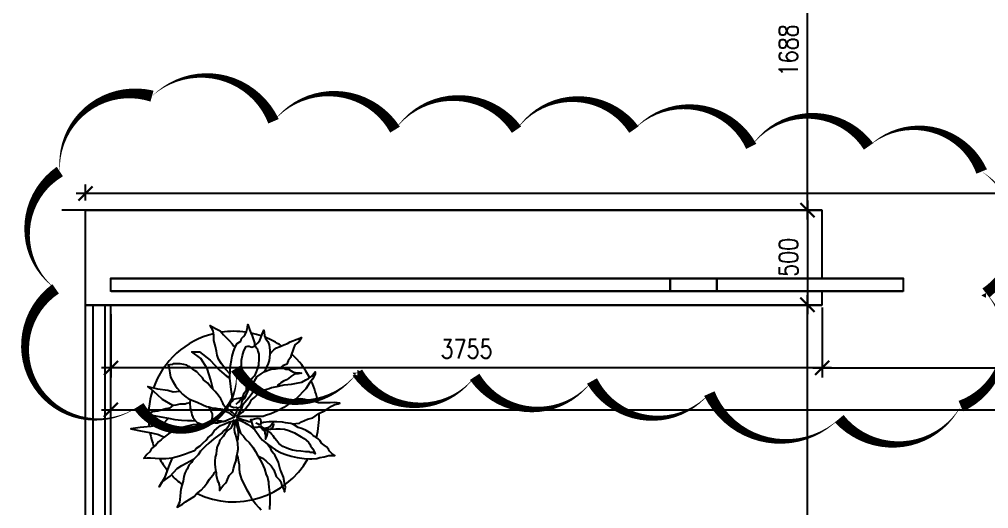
# Model space of a CAD drawing. Header units: millimetres. Extents: x 489570 to 664474, y -400689 to -233120.
# Drawn here: x 540140 to 545257, y -287849 to -285264 of the extents above; entities that cross this region are included whole.
import ezdxf

# ---------------------------------------------------------------- set-up
doc = ezdxf.new("R2010")
doc.units = ezdxf.units.MM
doc.header["$LTSCALE"] = 10
doc.header["$MEASUREMENT"] = 0
doc.linetypes.add('HIDDEN', pattern=[0.375, 0.25, -0.125])
for name, color, linetype in [('03AFP', 2, 'Continuous'), ('06APP', 1, 'HIDDEN'), ('07APP', 7, 'Continuous')]:
    doc.layers.add(name, color=color, linetype=linetype)
doc.styles.add('DIM', font='ROMANS.shx', dxfattribs={"width": 0.8})
doc.dimstyles.new('DIM 50', dxfattribs={"dimscale": 50, "dimtxt": 2, "dimasz": 1.5, "dimexe": 1, "dimexo": 1, "dimgap": 1, "dimtad": 1, "dimdec": 0, "dimzin": 0, "dimdsep": 46, "dimtxsty": 'DIM', "dimblk": 'ARCHTICK', "dimcen": 0.09, "dimdle": 1, "dimclrd": 9, "dimclre": 9, "dimclrt": 3, "dimadec": 0, "dimazin": 0, "dimtfac": 1, "dimtdec": 0, "dimtix": 1, "dimtmove": 2, "dimatfit": 3, "dimldrblk": 'DOT', "dimfxl": 2, "dimtolj": 1, "dimtzin": 0, "dimarcsym": 0})

# ---------------------------------------------------------------- blocks, each defined once
blk = doc.blocks.new('_ARCHTICK')
at = {"color": 0, "linetype": 'ByBlock', "const_width": 0.15}
blk.add_lwpolyline([(-0.5, -0.5), (0.5, 0.5)], dxfattribs=at)
blk = doc.blocks.new('*D86')
at = {"layer": '06APP', "color": 9, "lineweight": -2, "transparency": 16777216}
for p, q in [((540489.6035138051, -286221.6027485069), (540489.6035138051, -286134.3238324928)), ((554212.0024555493, -286324.602748507), (554212.0024555493, -286134.3238324928)), ((554262.0024555493, -286184.3238324928), (540439.6035138051, -286184.3238324928))]:
    blk.add_line(p, q, dxfattribs=at)
at = {"layer": 'Defpoints', "color": 0, "transparency": 16777216}
for p in [(540489.6035138051, -286184.3238324928), (540489.6035138051, -286271.6027485069), (554212.0024555493, -286374.602748507)]:
    blk.add_point(p, dxfattribs=at)
at = {"layer": '06APP', "color": 9, "lineweight": -2, "transparency": 16777216, "xscale": 75, "yscale": 75, "zscale": 75, "rotation": 180}
blk.add_blockref('_ARCHTICK', (540489.6035138051, -286184.3238324928), dxfattribs=at)
at = {"layer": '06APP', "color": 9, "lineweight": -2, "transparency": 16777216, "xscale": 75, "yscale": 75, "zscale": 75}
blk.add_blockref('_ARCHTICK', (554212.0024555493, -286184.3238324928), dxfattribs=at)
at = {"layer": '06APP', "color": 3, "transparency": 16777216, "insert": (547350.8029846773, -286084.3238324928), "char_height": 100, "attachment_point": 5, "style": 'DIM'}
blk.add_mtext('\\A1;13722', dxfattribs=at)
blk = doc.blocks.new('_DOT')
at = {"color": 0, "linetype": 'ByBlock'}
blk.add_line((-0.5, 0), (-1, 0), dxfattribs=at)
at = {"color": 0, "linetype": 'ByBlock', "const_width": 0.5}
blk.add_lwpolyline([(-0.25, 0, 1), (0.25, 0, 1)], format="xyb", close=True, dxfattribs=at)
blk = doc.blocks.new('*D94')
at = {"layer": '07APP', "color": 9, "lineweight": -2, "transparency": 16777216}
for p, q in [((544300.7141156278, -286321.6027485069), (544300.7141156278, -284533.6027485069)), ((544286.0133934128, -284583.6027485069), (544250.7141156278, -284583.6027485069)), ((544035.9549466942, -286271.6027485069), (544350.7141156278, -286271.6027485069))]:
    blk.add_line(p, q, dxfattribs=at)
at = {"layer": 'Defpoints', "color": 0, "transparency": 16777216}
for p in [(544300.7141156278, -284583.6027485069), (544336.0133934128, -284583.6027485069), (543985.9549466942, -286271.6027485069)]:
    blk.add_point(p, dxfattribs=at)
at = {"layer": '07APP', "color": 9, "lineweight": -2, "transparency": 16777216, "xscale": 75, "yscale": 75, "zscale": 75}
for p, rotation in [((544300.7141156278, -284583.6027485069), 90), ((544300.7141156278, -286271.6027485069), 270)]:
    blk.add_blockref('_ARCHTICK', p, dxfattribs=dict(at, rotation=rotation))
at = {"layer": '07APP', "color": 3, "transparency": 16777216, "insert": (544200.7141156279, -285427.6027485068), "char_height": 100, "attachment_point": 5, "rotation": 90, "style": 'DIM'}
blk.add_mtext('\\A1;1688', dxfattribs=at)
blk = doc.blocks.new('dot')
at = {"color": 2, "lineweight": -2}
for p, q in [((0, -20.65113184398797), (0, 20.65113184398797)), ((-20.65113184507936, 0), (20.65113184507936, 0))]:
    blk.add_line(p, q, dxfattribs=at)
at = {"const_width": 10}
blk.add_lwpolyline([(4.999999998835847, 0, 1), (-4.999999998835847, 0, 1)], format="xyb", close=True, dxfattribs=at)
blk = doc.blocks.new('*D95')
at = {"layer": '07APP', "color": 9, "lineweight": -2, "transparency": 16777216}
for p, q in [((544300.7141156278, -291899.6027485069), (544300.7141156278, -286721.6027485069)), ((543921.5054710384, -286771.6027485069), (544350.7141156278, -286771.6027485069)), ((544166.5054710384, -291849.6027485069), (544350.7141156278, -291849.6027485069))]:
    blk.add_line(p, q, dxfattribs=at)
at = {"layer": 'Defpoints', "color": 0, "transparency": 16777216}
for p in [(543871.5054710384, -286771.6027485069), (544300.7141156278, -286771.6027485069), (544116.5054710384, -291849.6027485069)]:
    blk.add_point(p, dxfattribs=at)
at = {"layer": '07APP', "color": 9, "lineweight": -2, "transparency": 16777216, "xscale": 75, "yscale": 75, "zscale": 75}
for p, rotation in [((544300.7141156278, -286771.6027485069), 90), ((544300.7141156278, -291849.6027485069), 270)]:
    blk.add_blockref('_ARCHTICK', p, dxfattribs=dict(at, rotation=rotation))
at = {"layer": '07APP', "color": 3, "transparency": 16777216, "insert": (544200.7141156279, -289310.6027485069), "char_height": 100, "attachment_point": 5, "rotation": 90, "style": 'DIM'}
blk.add_mtext('\\A1;5078', dxfattribs=at)
blk = doc.blocks.new('*D96')
at = {"layer": '07APP', "color": 9, "lineweight": -2, "transparency": 16777216}
for p, q in [((544300.7141156278, -286221.6027485069), (544300.7141156278, -286821.6027485069)), ((543921.5054710384, -286271.6027485069), (544350.7141156278, -286271.6027485069)), ((543921.5054710384, -286771.6027485069), (544350.7141156278, -286771.6027485069))]:
    blk.add_line(p, q, dxfattribs=at)
at = {"layer": 'Defpoints', "color": 0, "transparency": 16777216}
for p in [(543871.5054710384, -286271.6027485069), (543871.5054710384, -286771.6027485069), (544300.7141156278, -286771.6027485069)]:
    blk.add_point(p, dxfattribs=at)
at = {"layer": '07APP', "color": 9, "lineweight": -2, "transparency": 16777216, "xscale": 75, "yscale": 75, "zscale": 75}
for p, rotation in [((544300.7141156278, -286271.6027485069), 90), ((544300.7141156278, -286771.6027485069), 270)]:
    blk.add_blockref('_ARCHTICK', p, dxfattribs=dict(at, rotation=rotation))
at = {"layer": '07APP', "color": 3, "transparency": 16777216, "insert": (544200.7141156279, -286521.6027485068), "char_height": 100, "attachment_point": 5, "rotation": 90, "style": 'DIM'}
blk.add_mtext('\\A1;500', dxfattribs=at)
blk = doc.blocks.new('*D97')
at = {"layer": '07APP', "color": 9, "lineweight": -2, "transparency": 16777216}
for p, q in [((544378.5273370864, -286785.6320878859), (544378.5273370864, -287155.4116733761)), ((540623.6035138051, -286821.6027485069), (540623.6035138051, -287155.4116733761)), ((544428.5273370864, -287105.4116733761), (540573.6035138051, -287105.4116733761))]:
    blk.add_line(p, q, dxfattribs=at)
at = {"layer": 'Defpoints', "color": 0, "transparency": 16777216}
for p in [(544378.5273370864, -286735.6320878859), (540623.6035138051, -286771.6027485069), (540623.6035138051, -287105.4116733761)]:
    blk.add_point(p, dxfattribs=at)
at = {"layer": '07APP', "color": 9, "lineweight": -2, "transparency": 16777216, "xscale": 75, "yscale": 75, "zscale": 75, "rotation": 180}
blk.add_blockref('_ARCHTICK', (540623.6035138051, -287105.4116733761), dxfattribs=at)
at = {"layer": '07APP', "color": 9, "lineweight": -2, "transparency": 16777216, "xscale": 75, "yscale": 75, "zscale": 75}
blk.add_blockref('_ARCHTICK', (544378.5273370864, -287105.4116733761), dxfattribs=at)
at = {"layer": '07APP', "color": 3, "transparency": 16777216, "insert": (542501.0654254458, -287005.4116733761), "char_height": 100, "attachment_point": 5, "style": 'DIM'}
blk.add_mtext('\\A1;3755', dxfattribs=at)
blk = doc.blocks.new('*D98')
at = {"layer": '07APP', "color": 9, "lineweight": -2, "transparency": 16777216}
for p, q in [((544378.5273370864, -286835.6320878859), (544378.5273370864, -287155.4116733761)), ((546778.270088373, -286835.6320878859), (546778.270088373, -287155.4116733761)), ((544328.5273370864, -287105.4116733761), (546828.270088373, -287105.4116733761))]:
    blk.add_line(p, q, dxfattribs=at)
at = {"layer": 'Defpoints', "color": 0, "transparency": 16777216}
for p in [(544378.5273370864, -286785.6320878859), (546778.270088373, -286785.6320878859), (546778.270088373, -287105.4116733761)]:
    blk.add_point(p, dxfattribs=at)
at = {"layer": '07APP', "color": 9, "lineweight": -2, "transparency": 16777216, "xscale": 75, "yscale": 75, "zscale": 75, "rotation": 180}
blk.add_blockref('_ARCHTICK', (544378.5273370864, -287105.4116733761), dxfattribs=at)
at = {"layer": '07APP', "color": 9, "lineweight": -2, "transparency": 16777216, "xscale": 75, "yscale": 75, "zscale": 75}
blk.add_blockref('_ARCHTICK', (546778.270088373, -287105.4116733761), dxfattribs=at)
at = {"layer": '07APP', "color": 3, "transparency": 16777216, "insert": (545578.3987127297, -287005.4116733761), "char_height": 100, "attachment_point": 5, "style": 'DIM'}
blk.add_mtext('\\A1;2400', dxfattribs=at)
blk = doc.blocks.new('*D107')
at = {"layer": '07APP', "color": 9, "lineweight": -2, "transparency": 16777216}
for p, q in [((540623.6035138051, -287333.2434853059), (540623.6035138051, -287277.1677113657)), ((550324.8031653736, -287333.2434853059), (550324.8031653736, -287277.1677113657)), ((540573.6035138051, -287327.1677113657), (550374.8031653736, -287327.1677113657))]:
    blk.add_line(p, q, dxfattribs=at)
at = {"layer": 'Defpoints', "color": 0, "transparency": 16777216}
for p in [(550324.8031653736, -287327.1677113657), (540623.6035138051, -287383.2434853059), (550324.8031653736, -287383.2434853059)]:
    blk.add_point(p, dxfattribs=at)
at = {"layer": '07APP', "color": 9, "lineweight": -2, "transparency": 16777216, "xscale": 75, "yscale": 75, "zscale": 75, "rotation": 180}
blk.add_blockref('_ARCHTICK', (540623.6035138051, -287327.1677113657), dxfattribs=at)
at = {"layer": '07APP', "color": 9, "lineweight": -2, "transparency": 16777216, "xscale": 75, "yscale": 75, "zscale": 75}
blk.add_blockref('_ARCHTICK', (550324.8031653736, -287327.1677113657), dxfattribs=at)
at = {"layer": '07APP', "color": 3, "transparency": 16777216, "insert": (545474.2033395893, -287227.1677113657), "char_height": 100, "attachment_point": 5, "style": 'DIM'}
blk.add_mtext('\\A1;9701', dxfattribs=at)

msp = doc.modelspace()

# ---------------------------------------------------------------- linework, layer by layer
at = {"layer": '03AFP', "color": 1}
for points in [[(541252.4091986767, -287138.5101288714), (541229.5756934038, -287113.0454805054), (541207.7164026848, -287084.2641958155), (541191.8187390915, -287059.4527425923), (541184.8635095707, -287037.6186664262), (541180.8890937916, -287017.7695059933), (541174.9274665467, -286991.9655949034), (541166.97863475, -286960.2069367924), (541165.985032355, -286931.4256521621), (541163.0042188517, -286909.5915724196), (541148.1001575342, -286881.802745656), (541159.0298029534, -286887.7574963131), (541175.9210754982, -286896.6896168747), (541199.7675708882, -286909.5915724196), (541218.6460481039, -286930.4331942954), (541240.505338823, -286953.2597282686), (541248.4541706196, -286961.1993945994), (541263.358231937, -286979.0636393585), (541270.3134613386, -286987.995763556), (541279.2365075699, -286996.0923943081)], [(541267.3826016537, -287276.6769712724), (541263.3388439766, -287253.1390402474), (541259.3644280783, -287233.2898761787), (541256.3836144558, -287203.5161337414), (541251.4155962816, -287158.8555200257), (541253.4028009526, -287118.1647376575), (541254.3964032284, -287092.3608302035), (541259.3644280783, -287064.5720033803), (541264.3324463717, -287042.7379236975), (541270.2940734974, -287017.9264704742), (541279.2365075699, -286996.0923943081), (541289.172550594, -286976.243230299), (541309.0446302048, -286963.3412783303), (541313.0190461031, -286949.4468649187), (541322.9550891272, -286939.5222829737), (541331.9363254658, -286928.2609251299), (541338.8915549866, -286912.3815924682), (541343.8595731608, -286892.5324320354), (541346.840386664, -286875.6606450834), (541355.782820975, -286902.45701404), (541362.7380503765, -286919.3288009324), (541369.6932797781, -286936.2005878844), (541375.6549070231, -286957.0422097602), (541380.6229251972, -286972.9215388455), (541381.6165274731, -286981.8536594071), (541382.6413762919, -286991.0879550733)], [(541386.5651381365, -286986.0108442464), (541399.481994783, -286973.1088922777), (541409.4180311314, -286960.2069367924), (541415.3796582571, -286947.3049811878), (541421.3412855021, -286926.4633593716), (541430.2837195746, -286906.6141988792), (541432.2709309212, -286916.5387809434), (541434.2581355921, -286936.3879413762), (541440.2197627178, -286950.2823547282), (541452.1430104128, -286966.1616838136), (541459.0982398144, -286983.033470706), (541462.0790534369, -287012.8072132029), (541462.0790534369, -287033.6488350787), (541458.104630982, -287066.3999510565), (541454.1302150837, -287082.2792801418), (541444.1941786162, -287101.1359827676), (541439.2261537663, -287113.0454805054), (541433.3449675194, -287126.3296988764)], [(541462.0790534369, -287033.6488350787), (541482.9447353235, -287009.8298396625), (541496.8551942459, -286999.905257658), (541517.7208825699, -286991.9655949034), (541536.5993599049, -286983.033470706), (541555.4778370014, -286977.0787236848), (541570.3818984381, -286968.1465994873), (541606.1516414038, -286954.2521861353), (541629.0045345179, -286945.3200655141), (541615.094082152, -286968.1465994873), (541594.2283937088, -286984.0259285726), (541585.2859596363, -287007.8449239888), (541575.349916493, -287037.6186664262), (541571.3755007139, -287050.5206220307), (541559.452253019, -287068.3848667898), (541551.5034211031, -287085.2566536822), (541531.6313349358, -287095.1812357464), (541514.820503389, -287106.4805348077)], [(541320.0436207405, -287259.308953599), (541326.9988501421, -287239.4597931661), (541339.9157002321, -287221.5955484071), (541339.9157002321, -287205.7162157454), (541339.9157002321, -287197.7765529909), (541338.9220978371, -287187.8519709863), (541329.9796572081, -287161.0556020298), (541322.151384627, -287145.6775697031), (541317.1833663336, -287132.7756141581), (541314.2025528303, -287123.8434900203), (541312.2153416029, -287108.9566188016), (541312.2153416029, -287090.0999161758), (541313.2089505545, -287064.2960050859), (541318.1769687287, -287040.4770096102), (541325.1321982495, -287014.6731021561), (541338.0490483395, -286991.8465646066), (541346.9914889685, -286990.85410674), (541352.9531095377, -286990.85410674), (541361.8955502859, -286994.823938147), (541367.8571708552, -286995.8163959541), (541375.8060026518, -286991.8465646066), (541384.7484432808, -286990.85410674), (541394.6844797484, -287002.7636044779), (541399.6525047175, -287016.6580178299), (541404.6205227724, -287033.5298047819), (541404.6205227724, -287055.3638808884), (541402.6333182207, -287091.0923740425), (541395.6780886999, -287112.9264500894), (541390.7100639693, -287126.8208635607), (541380.7740273825, -287146.6700275698), (541372.8251955858, -287156.594605998), (541357.8310587755, -287174.9601438799), (541350.8758292547, -287186.8696416178), (541349.8822269789, -287198.779139296), (541346.9014133564, -287208.7037177243), (541346.9014133564, -287216.6433840551), (541362.7990770689, -287198.779139296), (541369.7543064705, -287188.8545572915), (541381.6775541655, -287172.9752282061), (541394.5944106928, -287152.1336099663), (541417.4473038069, -287136.2542773046), (541433.3449675194, -287126.3296988764), (541453.2170536867, -287117.3975746789), (541469.1147171608, -287112.4352854647), (541491.9676102749, -287109.4579119243), (541514.820503389, -287106.4805348077), (541536.679794108, -287107.4729926743), (541547.6094395272, -287112.4352854647), (541560.5262896172, -287112.4352854647), (541575.4303574911, -287120.3749481597), (541583.3791891686, -287126.3296988764), (541595.3024369827, -287129.3070723572), (541603.2512687794, -287131.2919880309), (541620.1425413243, -287132.2844458976), (541629.0849753967, -287133.2769037642), (541611.200100576, -287136.2542773046), (541599.2768528811, -287137.2467351117), (541588.347207462, -287140.2241122284), (541573.4431461445, -287151.1411485233), (541561.5198984495, -287162.0581883945), (541549.5966507546, -287169.0053968587), (541534.6925895563, -287174.9601438799), (541519.7885281197, -287183.8922680774), (541512.8332987181, -287190.8394729652), (541504.8844669214, -287195.8017658152), (541500.9170006863, -287202.8324991622)], [(541163.1449690214, -287219.6688417949), (541150.4852888933, -287169.7709479489), (541131.8947284571, -287107.8738897004), (541097.8120389334, -287055.2613871851), (541051.335637962, -287021.2180031695), (541091.6151832691, -287021.2180031695), (541147.3868642203, -287064.545946435), (541196.9616897455, -287117.1584490099), (541231.044385945, -287148.106976346), (541251.4155962816, -287158.8555200257)], [(541283.8678627363, -287359.6054334798), (541273.9318262688, -287349.6808515348), (541264.9893855206, -287341.741185204), (541256.0469513289, -287335.7864381232), (541240.1492878548, -287321.8920247712), (541223.2580153099, -287307.0051534929), (541217.296388065, -287301.0504064121), (541214.3155811182, -287290.1333665409), (541204.379537975, -287269.2917447247), (541189.4754767767, -287249.4425842323), (541173.5778131834, -287230.5858816662), (541152.7121247402, -287208.7518019237), (541143.7696906677, -287198.8272199192), (541135.8208588711, -287186.9177258172), (541113.9615680329, -287171.0383967318), (541107.0063386313, -287158.1364411869), (541093.0958795897, -287144.2420277753), (541077.1982159964, -287126.3777794399), (541068.2557753674, -287120.4230324187), (541056.3325276724, -287111.4909082212), (541046.3964845291, -287104.5437032738), (541035.4668456665, -287097.5964948096), (541023.543591415, -287090.6492899217), (541007.6459278218, -287086.6794585147), (540988.767450606, -287083.7020814576), (540977.8378051869, -287083.7020814576), (540964.920955216, -287083.7020814576), (540952.0040985695, -287084.6945429005), (540947.0360803953, -287087.6719163813), (540935.1128327004, -287089.6568320551), (540926.1703919522, -287090.6492899217), (540929.1512055746, -287096.6040369429), (540930.1448078505, -287110.4984503546), (540934.1192237488, -287131.3400722303), (540938.0936396471, -287154.1666062035), (540946.0424714438, -287171.0383967318), (540964.920955216, -287200.8121391692), (540972.8697870127, -287211.7291754641), (540986.7802393786, -287227.6085044899), (541001.684300696, -287243.4878372111), (541009.6331390492, -287250.435042099), (541020.5627844683, -287260.3596241631), (541031.4924232117, -287267.3068289914), (541051.364509379, -287276.2389531889), (541078.1918182722, -287286.1635316171), (541108.9935433022, -287300.0579449692), (541128.8656292311, -287308.9900691666), (541140.7888770453, -287310.9749848404), (541150.7249200693, -287314.9448162474), (541162.6481677643, -287317.9221933641), (541171.590601956, -287317.9221933641), (541176.5586268059, -287318.9146511712), (541184.5074586025, -287319.9071090379), (541201.3987245909, -287320.8995669045), (541210.3411652199, -287322.8844825783), (541223.2580153099, -287331.8166067757), (541240.1492878548, -287339.7562695303), (541260.0213673464, -287353.6506828823), (541271.9446150414, -287362.5828070202), (541276.912639772, -287366.5526384272)], [(541286.8486763588, -287360.5978913464), (541303.7399489037, -287350.6733093419), (541318.6440101019, -287339.7562695303), (541337.5224873177, -287315.9372776308), (541346.4649213902, -287304.0277800121), (541356.4009645334, -287291.1258244076), (541365.3433986059, -287274.2540375151), (541373.2922305218, -287269.2917447247), (541383.2282734266, -287259.3671662965), (541392.1707141749, -287250.435042099), (541404.0939618698, -287240.5104600944), (541418.9980231873, -287230.5858816662), (541434.8956868998, -287221.6537574687), (541458.1920280806, -287213.7495390334), (541471.1088780514, -287208.787246243), (541500.9170006863, -287202.8324991622), (541514.8274596087, -287199.8551256814), (541538.6739551178, -287194.8928328314), (541576.4309094301, -287190.9230014839), (541603.2582249991, -287185.9607122102), (541632.0727386824, -287180.0059616127), (541651.9448248497, -287169.0889216819), (541665.8552836529, -287162.1417168536), (541683.7401520363, -287149.239761249), (541693.6761950604, -287137.3302635708), (541702.6186291329, -287126.4132236996), (541701.625026857, -287139.3151793041), (541687.7145678154, -287164.1266325273), (541673.8041154495, -287182.9833351531), (541651.9448248497, -287215.7344547071), (541637.0407634131, -287232.6062415995), (541617.1686773649, -287253.447859899), (541599.2838089815, -287270.319646851), (541583.3861388317, -287280.2442288556), (541565.501264011, -287293.1461844005), (541554.5716252676, -287303.0707664051), (541535.6931414953, -287313.9878027), (541502.9042119137, -287331.8520510354), (541498.9297960154, -287333.8369667091), (541467.1344621531, -287347.7313801207), (541439.3135508648, -287357.655958549), (541426.3966942183, -287361.6257934727), (541396.5885717026, -287361.6257934727), (541376.716492211, -287361.6257934727), (541357.838014876, -287362.6182513394), (541338.9595377794, -287362.6182513394), (541325.0490788571, -287362.6182513394), (541314.1194334379, -287362.6182513394), (541290.2729313723, -287364.6031670131), (541284.3113109223, -287367.5805405536)], [(540950.0445082537, -287304.4050667443), (540896.552581822, -287271.837940053), (540868.6667412869, -287247.0791153469), (540834.584051644, -287216.1305843749), (540819.0919157616, -287203.7511720218), (540868.6667412869, -287216.1305843749), (540924.438422238, -287222.3202905216), (540952.3242628924, -287231.6048498311), (540986.7802393786, -287227.6085044899)], [(541327.9924525372, -287256.3315800586), (541333.9845632664, -287254.3567928829), (541344.914202129, -287235.5000866213), (541349.8822269789, -287221.6056732693), (541364.7862881771, -287212.6735527077), (541372.7351199738, -287211.681094841), (541385.6519700638, -287213.6660105743), (541404.5304538361, -287219.6207575955), (541413.4728880278, -287219.6207575955), (541426.9468549839, -287226.1198195972), (541434.8956868998, -287221.6537574687)], [(541328.986054813, -287266.2561621227), (541319.050011789, -287273.2033670106), (541315.0755957714, -287281.1430333414), (541313.0883912197, -287290.075153903), (541311.1011799923, -287304.9620251813), (541304.1459504715, -287313.8941493192), (541292.2227027765, -287317.8639806666), (541284.2738709799, -287314.8866071262), (541272.3506232849, -287315.8790649929), (541260.4273754708, -287311.9092336454), (541253.4721460692, -287304.9620251813), (541255.4593507401, -287290.075153903), (541262.4145801417, -287282.1354911485), (541272.3506232849, -287271.2184512772), (541287.2546846024, -287267.2486199298), (541308.1203663698, -287263.2787849464), (541320.0436207405, -287259.308953599), (541327.9924525372, -287256.3315800586)], [(541327.9924525372, -287256.3315800586), (541308.1203663698, -287274.1958248176), (541301.1651434056, -287282.1354911485), (541294.209914004, -287289.0826960363), (541283.2802685848, -287299.0072781005)], [(541295.2943126312, -287355.6356003442), (541302.1587458006, -287338.705602602), (541314.0819934956, -287317.8639806666), (541322.0308254114, -287297.0223623671), (541330.9732660404, -287286.1053225555), (541350.8453456513, -287262.2863270798), (541369.7238227478, -287238.4673352995), (541389.5959022394, -287223.5804640808), (541394.5639270893, -287217.6257134237)], [(541333.9845632664, -287254.3567928829), (541328.986054813, -287266.2561621227)], [(541040.4472957007, -287290.563789145), (541023.5712124459, -287293.4880304494), (541014.6287781349, -287296.4654039898), (540986.8078602902, -287297.4578617968), (540966.9357807986, -287301.4276932039), (540950.0445082537, -287304.4050667443), (540933.1532422653, -287317.3070222297), (540913.2811562172, -287322.2693150797), (540870.5561836115, -287334.1788127579), (540842.7352656475, -287337.1561862984), (540828.6197131029, -287344.131240026), (540800.7988018147, -287345.1237014689), (540822.6580925337, -287354.0558220305), (540849.4854015461, -287356.0407377639), (540887.2423559777, -287363.9804040947), (540926.9865215174, -287370.9276089229), (540961.7626623265, -287378.8672752538), (540995.5452008597, -287381.8446488538), (541028.3341369978, -287382.8371066608), (541050.1934277168, -287383.8295645275), (541069.2618159405, -287385.8397671737)], [(541041.4284662358, -287271.7728910603), (541040.4472957007, -287290.563789145), (541041.440904533, -287317.3601581015), (541048.3961340538, -287342.1716113248), (541051.3769410006, -287354.0811054864), (541056.3449658505, -287364.9981453576), (541063.3001953713, -287376.9076430359), (541069.2618159405, -287385.8397671737), (541078.2042566887, -287393.7794299283), (541089.1339021078, -287397.7492613354), (541100.0635472885, -287402.7115541258), (541117.9484156719, -287401.7190962591), (541128.8780610911, -287401.7190962591), (541147.7565381876, -287402.7115541258)], [(541276.912639772, -287366.5526384272), (541252.0849671713, -287376.9076430359), (541231.2192854038, -287384.8473093667), (541204.3919763914, -287391.7945143142), (541186.5071014515, -287396.7568034687), (541172.5966426483, -287396.7568034687), (541155.7053701035, -287395.764345602), (541150.7373518101, -287392.7869721212), (541157.6925812117, -287374.9227273025), (541159.6797925583, -287360.0358560839), (541159.6797925583, -287348.1263584652), (541152.7245631567, -287333.2394871869), (541147.7565381876, -287324.3073629894), (541140.7888770453, -287310.9749848404)], [(541580.4579742304, -287401.369696156), (541618.3063862673, -287397.592286066), (541630.2296338431, -287390.6450776019), (541662.0249677054, -287376.7506641903), (541688.8522767178, -287368.8110014357), (541721.6412128559, -287345.9844638862), (541754.4301424376, -287330.1051348605), (541787.2190785757, -287308.2710586943), (541805.1039533964, -287298.3464766302), (541823.9824306122, -287294.3766453423), (541831.9312624088, -287292.3917260327), (541804.1103511206, -287288.4218946256), (541780.2638490549, -287289.4143524923), (541752.4429377667, -287290.4068102994), (541718.6603992335, -287289.4143524923), (541691.833090221, -287281.4746897378), (541665.0057746521, -287277.504854814), (541646.1272975556, -287272.5425655403), (541636.191261088, -287270.5576498666), (541623.2744044415, -287269.5651919999), (541599.2838089815, -287270.319646851)], [(541278.899844443, -287354.6431425371), (541288.2482868782, -287336.7206868686), (541290.2354981056, -287327.7885627308), (541292.2227027765, -287317.8639806666)], [(541287.2921212069, -287366.0918538132), (541303.2424369208, -287372.0921825924), (541323.1145164124, -287379.0393874802), (541337.024975454, -287384.0016802707), (541351.9290366522, -287388.9639694848), (541358.884266173, -287389.9564273515), (541365.3288596026, -287388.881086544)], [(540926.9865215174, -287370.9276089229), (540896.414299523, -287404.9797758021), (540834.4457694641, -287414.2643351116), (540778.6740883938, -287420.4540412583), (540729.0992631069, -287426.6437474646), (540787.9693686119, -287439.0231598177), (540837.544194018, -287448.3077191272), (540874.7253147713, -287457.5922783174), (540905.3171418062, -287471.1911632576)], [(541100.0635472885, -287402.7115541258), (541080.1914613596, -287403.7040119328), (541055.3513568989, -287406.6813854732), (541020.5752160898, -287415.6135096707), (540979.837448155, -287427.523007349), (540955.9909527651, -287438.4400436439), (540927.1764325253, -287453.3269149222), (540905.3171418062, -287471.1911632576), (540888.2166229836, -287485.5058491387), (540874.3061640612, -287496.4228890099), (540860.3957050196, -287513.294675962), (540838.5364208571, -287531.158920721), (540828.600377833, -287549.0231690564), (540813.6963165156, -287562.9175788321), (540801.7730688206, -287576.8119922437), (540796.8050439707, -287581.7742850342), (540815.6835211865, -287580.7818271675), (540832.5747937313, -287580.7818271675), (540857.4148980728, -287581.7742850342), (540881.2613934628, -287583.7592007079), (540913.0567273251, -287583.7592007079), (540946.8392657391, -287580.7818271675), (540985.5898224465, -287570.8572451629), (541017.3851563088, -287558.9477474847), (541034.2764221779, -287552.0005425372), (541064.0845448128, -287541.0835027256), (541076.007792627, -287530.1664628544), (541094.88627628, -287517.2645072498), (541110.7839398733, -287501.3851782241), (541126.9393525473, -287487.2603787937), (541135.8817932955, -287474.3584232487), (541153.7666681162, -287458.4790941634), (541168.6707294337, -287438.6299301543), (541182.5811817995, -287424.7355167427), (541202.4532678477, -287408.8561876573), (541221.3317450634, -287401.9089828291), (541247.1654516808, -287390.9919428983), (541266.0439288965, -287386.0296536841), (541273.9927608124, -287378.0899873533)], [(541256.6046903483, -287388.5107982912), (541248.1437069527, -287405.0737458029), (541241.1884774319, -287417.9757012882), (541233.2396456352, -287428.8927375831), (541220.3227889887, -287437.8248617806), (541211.3803549162, -287447.7494437852), (541193.4954800955, -287461.6438571372), (541166.6681709639, -287479.5081018963), (541140.8344644657, -287503.327097372), (541121.9559871308, -287519.2064263978), (541112.0199441067, -287530.1234626927), (541096.1222805134, -287545.0103339114), (541083.2054305426, -287563.8670401134), (541070.2885737768, -287578.7539113321), (541056.3781149737, -287593.6407825508), (541049.4228853337, -287604.557822422), (541034.5188241354, -287618.4522358336), (541026.4480444542, -287639.635649816), (541021.4800196043, -287647.5753125706), (541014.5247967592, -287661.4697259226), (541008.5631696335, -287679.3339706816), (541004.588753616, -287703.1529661574), (540998.6271264902, -287725.9795037069), (540992.665505921, -287745.8286641397), (540990.6782948128, -287762.7004510321), (540989.6846924177, -287782.5496150412), (540987.6974811903, -287801.406317667), (540984.7166741244, -287816.2931889453), (540979.7486493937, -287826.2177708902), (540973.7870288244, -287841.1046421685), (541001.6079401127, -287825.2253130832), (541017.505603706, -287813.3158154049), (541039.364894425, -287799.4214019933), (541062.2177875391, -287785.5269885816), (541075.1346441857, -287771.6325752296), (541099.9747485272, -287751.7834111609), (541115.8724122397, -287733.9191664018), (541131.7700757137, -287712.0850902357), (541143.6933234087, -287693.2283840933), (541159.5909935585, -287673.3792236604), (541166.5462231985, -287664.447099463), (541169.5270301453, -287657.4998945751), (541177.6436505667, -287651.066602961)], [(541147.7565381876, -287402.7115541258), (541164.1510063759, -287396.2605745354)], [(541154.2149665705, -287383.8548497119), (541184.3299793354, -287384.8220223942), (541205.1956611029, -287384.8220223942), (541217.805630838, -287388.3209118404), (541231.2192854038, -287384.8473093667)], [(541273.9927608124, -287378.0899873533), (541267.1303708903, -287398.875915245), (541260.1751414887, -287416.7401600041), (541256.2007254711, -287424.6798263349), (541241.2966642729, -287434.6044047632), (541225.3990006796, -287454.4535687723), (541215.4629575363, -287467.3555243172), (541198.5716916672, -287487.2046848097), (541192.6100644222, -287504.0764717021), (541184.6612327448, -287520.9482585945), (541180.6868167273, -287540.7974226036), (541179.6932144514, -287561.6390409031), (541174.6628336064, -287577.1284757414), (541172.6756289355, -287597.9700939812), (541172.6756289355, -287613.8494230666), (541173.6692313305, -287630.7212135949), (541175.6564425579, -287644.6156270065), (541179.6308584563, -287657.5175789156), (541179.6308584563, -287671.4119923272), (541185.5924790255, -287702.1781962075), (541190.5605038754, -287711.1103168287), (541195.5285220495, -287723.019814507), (541197.5157267204, -287735.9217700519), (541197.5157267204, -287752.793557004), (541207.4517698637, -287736.9142279186), (541215.4006015412, -287726.9896459141), (541228.3174583069, -287715.0801481762), (541236.2662899843, -287703.1706540146), (541248.1895377985, -287673.3969116368), (541267.0680148951, -287654.5402053752), (541271.0424307934, -287637.6684184828), (541277.9976603142, -287614.8418808737), (541283.9592875591, -287594.9927205004), (541286.9401010624, -287575.143560008), (541292.0660856119, -287554.7070305505), (541295.0468992344, -287534.8578701176), (541294.0532968394, -287503.0992119469), (541286.1044649235, -287474.3179273763), (541282.1300491444, -287461.4159717717), (541277.1620244137, -287445.5366426863), (541275.1748196236, -287428.6648557939), (541277.1620244137, -287414.7704423823), (541278.1556332461, -287400.8760290303), (541282.1300491444, -287388.9665312924), (541282.1300491444, -287384.004238502)], [(541282.1300491444, -287384.004238502), (541287.0980673186, -287406.8307760515), (541291.0724832169, -287424.6950208106), (541294.0532968394, -287433.6271450081), (541296.0405015103, -287443.5517270126), (541296.0405015103, -287455.4612211146), (541296.0405015103, -287462.4084296384), (541294.0532968394, -287471.3405537762), (541293.0596945635, -287482.2575900712)], [(541283.2387088886, -287376.2088534989), (541299.1363726011, -287381.1711427131), (541311.0596202961, -287385.1409776964), (541327.950892841, -287393.0806404509), (541346.8293699375, -287403.9976803222), (541361.733431255, -287414.9147201338), (541383.5927220932, -287431.7865070858), (541400.4839879624, -287457.5904181757), (541411.4136333815, -287473.469747261), (541423.3368810765, -287486.3717027464), (541449.170587813, -287507.2133210459), (541474.0106920353, -287526.0700236716), (541491.895566856, -287538.9719792762), (541521.7036894909, -287554.8513083019), (541546.5437938324, -287562.7909746327), (541575.3583075157, -287571.7230988302), (541607.1536412588, -287578.6703037181), (541643.9169934145, -287584.6250507393), (541671.0602546087, -287585.6909337797), (541683.9771113745, -287585.6909337797), (541709.8108178726, -287583.7060145297), (541726.702083861, -287578.7437252559), (541748.5613746992, -287575.7663517155), (541762.4718337408, -287571.7965204277), (541773.4014789215, -287568.8191432514), (541792.2799562565, -287567.8266853847), (541805.1968062273, -287568.8191432514), (541790.2927449099, -287557.9021069565), (541777.3758949391, -287545.9926093378), (541771.4142678133, -287535.075569407), (541761.47822467, -287523.1660717287), (541749.5549769751, -287514.2339511075), (541735.6445180527, -287503.3169112959), (541725.7084815851, -287488.4300400176), (541716.7660408369, -287480.4903736868), (541704.842793142, -287470.5657952585), (541698.8811725727, -287468.5808760681), (541690.9323342196, -287462.6261289277), (541680.002695357, -287452.7015469231), (541654.9782805792, -287436.6019567408), (541635.1062010876, -287427.6698361196), (541612.2533079735, -287420.7226276555), (541587.413203632, -287403.8508407035), (541573.5027447096, -287398.8885515489), (541558.5986833922, -287396.9036322393), (541544.6882310263, -287394.9187165656), (541528.7905608765, -287391.9413430252), (541498.9824383608, -287390.9488852181), (541485.0719859949, -287390.9488852181), (541459.2382792584, -287390.9488852181), (541429.4301566235, -287393.9262586989), (541417.506902372, -287397.8960936823)], [(541283.2387088886, -287376.2088534989), (541293.0596945635, -287394.9212783732), (541296.0405015103, -287410.8006074586), (541300.0149239651, -287428.6648557939), (541307.9637557617, -287450.4989319005), (541322.8678170792, -287466.3782609858), (541335.7846671692, -287483.2500479379), (541352.6759395949, -287499.1293769636), (541372.6117637507, -287524.5332688846), (541387.5158250681, -287547.3598064937), (541398.4454704872, -287569.1938826003), (541420.3047612063, -287606.9072914281), (541434.2152135721, -287638.6659495392), (541443.1576543204, -287670.4246077099), (541450.112883722, -287683.3265632548), (541452.1000883929, -287695.2360609927), (541455.0809018961, -287707.1455586114), (541455.0809018961, -287718.0625949063), (541457.0681066862, -287733.9419275679), (541458.0617155186, -287751.806172327), (541462.0361315361, -287772.6477906265), (541462.0361315361, -287791.5044968285), (541462.0361315361, -287811.353657321), (541462.0361315361, -287826.2405285396), (541461.0425291411, -287841.1273997583), (541460.0489201895, -287853.0368974366)], [(541412.5388841978, -287409.8055877843), (541417.506902372, -287397.8960936823), (541417.506902372, -287388.9639694848), (541415.5196977011, -287381.024303154), (541411.5452818028, -287376.0620139398), (541406.5772635094, -287374.0770983257), (541399.6220341078, -287373.084640459), (541388.6923886887, -287374.0770983257), (541380.7435570112, -287377.0544718065), (541371.801116263, -287379.0393874802), (541360.8714708439, -287380.0318453469), (541364.845886623, -287385.9865959444), (541366.8330979696, -287397.8960936823), (541371.801116263, -287409.8055877843), (541378.7563456646, -287417.7452541747), (541395.6476182095, -287418.7377119818), (541406.5772635094, -287415.7603384414), (541412.5388841978, -287418.7377119818)], [(541407.5708659044, -287409.8055877843), (541404.590052282, -287404.8432985701), (541397.6348228804, -287400.8734672227), (541387.6987797371, -287396.9036322393)], [(541412.5388841978, -287409.8055877843), (541421.481324946, -287418.7377119818), (541427.4429453961, -287422.7075433292), (541433.404572641, -287426.6773783126), (541453.2766521326, -287429.6547517934), (541468.1807133309, -287429.6547517934), (541494.0144200674, -287427.6698361196), (541517.8609154574, -287426.6773783126), (541539.7202062956, -287429.6547517934), (541557.6050811163, -287434.6170410671), (541571.5155400387, -287439.5793302216), (541593.3748307577, -287448.5114544191), (541610.2660967461, -287458.4360364237), (541627.157369291, -287470.3455341615), (541644.0486352793, -287479.2776547231), (541665.9079259983, -287498.1343573489), (541673.856757795, -287508.0589393534), (541677.8311802498, -287517.983521358), (541681.8055961481, -287524.9307263055), (541688.7608191124, -287533.8628505029), (541695.716048514, -287547.757263855), (541701.6776756397, -287559.6667615928), (541688.7608191124, -287552.7195530095), (541677.8311802498, -287551.727095262), (541671.8695531241, -287548.7497217216), (541652.9910759083, -287548.7497217216), (541626.1637668959, -287544.7798903146), (541603.3108673445, -287542.7949745812), (541582.4451853386, -287539.8175975241), (541560.5858947388, -287532.8703926363), (541548.6626469246, -287527.9081034221), (541531.7713743798, -287520.9608948984), (541509.9120836607, -287504.089108006), (541499.9760471932, -287490.1946945944), (541488.0527929417, -287478.2851969161), (541480.1039610258, -287464.3907835045), (541472.1551292292, -287457.4435786166), (541464.2062975517, -287446.5265387454), (541453.2766521326, -287439.5793302216), (541446.3214226118, -287437.5944145479), (541434.3981749169, -287437.5944145479), (541424.4621318928, -287430.64720966), (541419.4941135994, -287425.6849168696), (541412.5388841978, -287418.7377119818)], [(541430.4237590185, -287424.6924608507), (541452.2830497376, -287420.7226276555), (541464.2062975517, -287413.7754227676), (541473.1487316242, -287401.8659250297), (541480.1039610258, -287396.9036322393), (541482.0911723725, -287404.8432985701), (541476.1295452467, -287419.7301697888), (541471.1615269533, -287424.692459003), (541468.1807133309, -287429.6547517934)], [(541433.404572641, -287426.6773783126), (541429.4301534048, -287434.1208121338)], [(541429.4301534048, -287434.1208121338), (541434.3981749169, -287437.5944145479), (541435.3917773119, -287450.4963700928), (541439.366193091, -287460.420952157), (541440.3598020426, -287474.315365509), (541439.366193091, -287481.2625704565), (541446.3214226118, -287468.3606148519), (541449.3022361151, -287453.4737436333), (541450.2958385102, -287447.5189965524), (541452.6155411354, -287439.390659348)], [(541293.0596945635, -287482.2575900712), (541290.078880941, -287488.7085696616)], [(541398.4454704872, -287569.1938826003), (541423.4449164025, -287582.880696372), (541441.3297847859, -287595.7826518574), (541469.1507026306, -287622.5790208139), (541483.0611616722, -287643.4206391134), (541495.9780117623, -287679.1491286316), (541512.8692841879, -287697.0133770265), (541519.8245137087, -287705.9454975881), (541524.7925318829, -287721.8248266139), (541537.7093819729, -287752.5910305538), (541539.6965933195, -287759.5382354417), (541544.6646113745, -287734.7267822184), (541539.6965933195, -287711.9002482452), (541534.7285750262, -287683.1189635553), (541517.8373024813, -287640.443265573), (541508.8948682896, -287604.7147724786), (541490.0163910738, -287567.9938251533), (541475.1123298756, -287549.1371189513), (541467.1634915224, -287532.2653320589), (541449.170587813, -287507.2133210459)], [(541417.321170365, -287857.1510389604), (541405.39792267, -287845.2415412226), (541386.5194455734, -287824.3999229827), (541372.6089865318, -287805.5432204165), (541359.6921364418, -287781.7242249408), (541342.8008640162, -287751.9504825034), (541327.8968026987, -287721.1842821994), (541313.9863503329, -287694.3879132428), (541304.0503071896, -287660.6443393984), (541303.0567049137, -287636.8253440418), (541302.0630960814, -287617.9686414161), (541299.0822824589, -287603.0817701974), (541296.1014753929, -287581.2476904549), (541289.5030932776, -287564.9252952494)], [(540946.8392657391, -287580.7818271675), (540927.3985712877, -287627.8091912427), (540905.7095797411, -287686.6114000239), (540877.8237457625, -287733.0341963925), (540891.7666627518, -287709.8227981486), (540936.6938513867, -287677.3268407144), (540973.8749720207, -287637.0937504926), (540998.6623815647, -287621.6194850364), (541063.3333443752, -287586.1973469415)]]:
    msp.add_lwpolyline(points, dxfattribs=at)
at = {"layer": '03AFP', "color": 2}
for start, end in [(103.7197346157329, 160.3248876647563), (81.70288134855306, 98.36894948497893), (71.02185600178656, 78.25535046324372), (56.00609773445894, 68.46174624099466), (27.13758551399152, 47.30812099729437), (9.435825484644926, 24.82122201134951), (162.0883049735353, 186.728173190726), (345.7283779278559, 2.141157769787909), (190.7720705181527, 200.6514852900671), (209.3815038555033, 218.8346583109181), (244.5166329334196, 330.3570336127929), (223.1084370838617, 232.8322502273152)]:
    msp.add_arc((541271.9446150414, -287362.5828070202), 450.4916779405903, start, end, dxfattribs=at)
at = {"layer": '06APP'}
for p, q in [((544378.5273370864, -286271.6027485069), (540363.9589220367, -286271.6027485069)), ((540489.6035138051, -291799.6027485069), (540489.6035138051, -286271.602748507)), ((544378.5273370864, -286632.6717582799), (544378.5273370864, -286271.6027485069)), ((544378.5273370864, -286773.4814820293), (544378.5273370864, -286701.5401607873)), ((540489.6035138051, -286773.4814820293), (544378.5273370864, -286773.4814820293)), ((540529.6035138051, -291799.6027485069), (540529.603513805, -286773.4814820293)), ((540593.6035138051, -291799.6027485069), (540593.6035138051, -286773.4814820293)), ((540623.6035138051, -291799.6027485069), (540623.603513805, -286773.4814820293))]:
    msp.add_line(p, q, dxfattribs=at)
at = {"layer": '06APP', "color": 4, "linetype": 'Continuous'}
msp.add_lwpolyline([(540769.9553121633, -287307.5000017046, 0, 60, 0), (540769.9553121633, -287307.5000017046, 0, 60, -1.003034216407342), (540331.5420363668, -286687.7065767441, 0, 60, 0), (540331.5420363668, -286687.7065767441, 0, 60, -0.52056705), (540353.6650900068, -286067.9131517834, 0, 60, 0), (540353.6650900068, -286067.9131517834, 0, 60, -0.52056705), (540840.3692428572, -285669.4728620197, 0, 60, 0), (540840.3692428572, -285669.4728620197, 0, 60, -0.52056705), (541481.9347711905, -285802.2868876343, 0, 60, 0), (541481.9347711905, -285802.2868876343, 0, 60, -0.52056705), (542123.5002995231, -285846.558229506, 0, 60, 0), (542123.5002995231, -285846.558229506, 0, 60, -0.52056705), (542765.0658278563, -285846.558229506, 0, 60, 0), (542765.0658278563, -285846.558229506, 0, 60, -0.52056705), (543384.5052753111, -285846.558229506, 0, 60, 0), (543384.5052753111, -285846.558229506, 0, 60, -0.52056705), (544003.9477500035, -285935.0991261688, 0, 60, -0.52056705), (544003.9477500035, -285935.0991261689, 0, 60, -0.52056705), (544623.3902246961, -285935.0991261688, 0, 60, -0.52056705), (544623.3902246961, -285935.0991261689, 0, 60, -0.52056705), (545220.7096457486, -286067.9131517834, 0, 60, 0), (545220.7096457486, -286067.9131517834, 0, 60, -0.52056705), (545242.8326993888, -286709.8413541397, 0, 60, -0.52056705), (545242.832699389, -286709.8413541397, 0, 60, -0.52056705), (545110.0943775466, -287307.5000017046, 0, 60, 0), (545110.0943775466, -287307.5000017046, 0, 60, -0.52056705), (544468.5288492138, -287373.9061209718, 0, 60, 0), (544468.5288492138, -287373.9061209718, 0, 60, -0.52056705), (543782.7202408379, -287241.0938824376, 0, 60, 0), (543782.7202408379, -287241.0938824377, 0, 60, -0.52056705), (543163.2777661453, -287174.6877631704, 0, 60, 0), (543163.2777661453, -287174.6877631704, 0, 60, -0.52056705), (542543.8352914527, -287152.5511986944, 0, 60, 0), (542543.8352914527, -287152.5511986944, 0, 60, -0.52056705), (541924.3928167602, -287130.4164212989, 0, 60, -0.52056705), (541924.3928167603, -287130.416421299, 0, 60, -0.52056705), (541282.8272884269, -287108.279856823, 0, 60, 0), (541282.8272884269, -287108.2798568231, 0, 60, -0.8083382633924051), (540769.9553121633, -287307.5000017046, 0, 60, 0), (540769.9553121633, -287307.5000017046, 0, 0, 0)], format="xyseb", dxfattribs=at)
at = {"layer": '06APP'}
for points in [[(543821.7248799191, -286701.5401607873), (540623.603513805, -286701.5401607873), (540623.603513805, -286632.6717582799), (543821.7248799191, -286632.6717582799)], [(544805.3057105611, -286701.5401607873), (543821.7248799191, -286701.5401607873), (543821.7248799191, -286632.6717582799), (544805.3057105611, -286632.6717582799)]]:
    msp.add_lwpolyline(points, close=True, dxfattribs=at)
at = {"layer": '07APP'}
for p, q in [((540489.6035138051, -286271.6027485069), (544378.5273370864, -286271.6027485069)), ((540489.6035138051, -291799.6027485069), (540489.6035138051, -286271.6027485069)), ((540489.6035138051, -286271.6027485069), (544378.5273370864, -286271.6027485069)), ((544378.5273370864, -286630.7930247575), (544378.5273370864, -286271.6027485069)), ((544378.5273370864, -286771.6027485069), (544378.5273370864, -286699.6614272649)), ((540489.6035138051, -286771.6027485069), (544378.5273370864, -286771.6027485069)), ((540529.6035138051, -291799.6027485069), (540529.6035138051, -286771.6027485069)), ((540593.6035138051, -291799.6027485069), (540593.6035138052, -286771.6027485069)), ((540623.6035138051, -291799.6027485069), (540623.6035138051, -286771.6027485069))]:
    msp.add_line(p, q, dxfattribs=at)
for points in [[(543576.7248799191, -286699.6614272649), (540623.603513805, -286699.6614272649), (540623.603513805, -286630.7930247575), (543576.7248799191, -286630.7930247575)], [(544805.3057105611, -286699.6614272649), (543576.7248799191, -286699.6614272649), (543576.7248799191, -286630.7930247575), (544805.3057105611, -286630.7930247575)]]:
    msp.add_lwpolyline(points, close=True, dxfattribs=at)

# ---------------------------------------------------------------- dimensions: what is measured, and where the dimension line sits
at = {"layer": '06APP'}
dim = msp.add_linear_dim(base=(540489.6035138051, -286184.3238324928), p1=(554212.0024555493, -286374.602748507), p2=(540489.6035138051, -286271.6027485069), dimstyle='DIM 50', dxfattribs=at)
dim.commit()
dim.dimension.update_dxf_attribs({"geometry": '*D86', "text_midpoint": (547350.8029846773, -286084.3238324928)})
at = {"layer": '07APP'}
for base, p1, p2, angle, picture, middle in [((544300.7141156278, -284583.6027485069), (543985.9549466942, -286271.6027485069), (544336.0133934128, -284583.6027485069), 90, '*D94', (544200.7141156279, -285427.6027485068)), ((544300.7141156278, -286771.6027485069), (543871.5054710384, -286271.6027485069), (543871.5054710384, -286771.6027485069), 270, '*D96', (544200.7141156279, -286521.6027485068)), ((544300.7141156278, -286771.6027485069), (544116.5054710384, -291849.6027485069), (543871.5054710384, -286771.6027485069), 90, '*D95', (544200.7141156279, -289310.6027485069))]:
    dim = msp.add_linear_dim(base=base, p1=p1, p2=p2, angle=angle, dimstyle='DIM 50', override={"dimldrblk": 'dot'}, dxfattribs=at)
    dim.commit()
    dim.dimension.update_dxf_attribs({"geometry": picture, "text_midpoint": middle})
for base, p1, p2, picture, middle in [((540623.6035138051, -287105.4116733761), (544378.5273370864, -286735.6320878859), (540623.6035138051, -286771.6027485069), '*D97', (542501.0654254458, -287005.4116733761)), ((546778.270088373, -287105.4116733761), (544378.5273370864, -286785.6320878859), (546778.270088373, -286785.6320878859), '*D98', (545578.3987127297, -287005.4116733761)), ((550324.8031653736, -287327.1677113657), (540623.6035138051, -287383.2434853059), (550324.8031653736, -287383.2434853059), '*D107', (545474.2033395893, -287227.1677113657))]:
    dim = msp.add_linear_dim(base=base, p1=p1, p2=p2, dimstyle='DIM 50', override={"dimldrblk": 'dot'}, dxfattribs=at)
    dim.commit()
    dim.dimension.update_dxf_attribs({"geometry": picture, "text_midpoint": middle})

doc.saveas('drawing.dxf')
